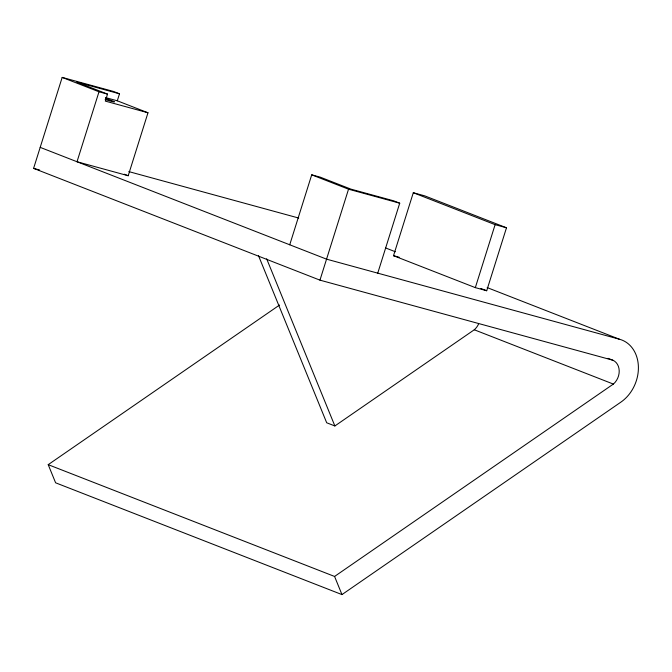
<?xml version="1.0" encoding="UTF-8"?>
<svg xmlns="http://www.w3.org/2000/svg" width="672" height="672" viewBox="0 0 672 672"><rect width="100%" height="100%" fill="white"/><g stroke="black" fill="none" stroke-linecap="round" stroke-linejoin="round"><path stroke-width="1.01" d="M279.527 305.046L48.208 464.663L334.572 576.45L613.36 384.073A14.146 11.34 -68.7 0 0 619.214 370.91A14.146 11.34 -68.7 0 0 612.864 360.226L319.956 280.148L33.6 168.361L62.177 77.406L113.358 91.409L119.498 93.803L117.298 100.8L147.983 112.77L128.201 175.736L77.011 161.742L98.994 91.787L62.177 77.406M119.498 93.803L76.843 82.135L107.52 94.114L105.328 101.111L147.983 112.77M289.733 244.784L311.716 174.829L320.25 177.156L350.927 189.134L393.582 200.794L399.722 203.196L377.74 273.151M319.956 280.148L348.533 189.202L311.716 174.829M393.515 255.696L413.297 192.73L424.67 195.838L506.486 227.774L486.704 290.741L475.331 287.633L393.515 255.696L399.202 257.25M475.331 287.633L495.113 224.666L413.297 192.73M258.476 255.612L326.693 422.772L334.874 425.964L474.272 329.776A14.146 11.34 -68.7 0 0 478.624 323.879M48.208 464.663L55.608 482.798L341.972 594.594L620.76 402.217A35.364 28.342 -68.7 0 0 638.4 367.004A35.364 28.342 -68.7 0 0 619.458 339.242L487.183 287.599M98.994 91.787L107.52 94.114M105.395 97.541L117.298 100.8M495.113 224.666L506.486 227.774M348.533 189.202L399.722 203.196M128.806 171.595L298.712 218.047M33.6 168.361L39.656 170.016M619.458 339.242L326.55 259.157L40.194 147.37M385.627 247.96L395.354 251.756M480.866 288.464L486.704 290.741M608.009 358.327L612.864 360.226M124.32 174.224L128.201 175.736M474.272 329.776L613.36 384.073M266.658 258.804L334.874 425.964M334.572 576.45L341.972 594.594M105.563 98.507A11.012 0.554 17.4 0 1 114.484 101.892A11.012 0.554 17.4 0 1 105.143 99.532"/></g></svg>
